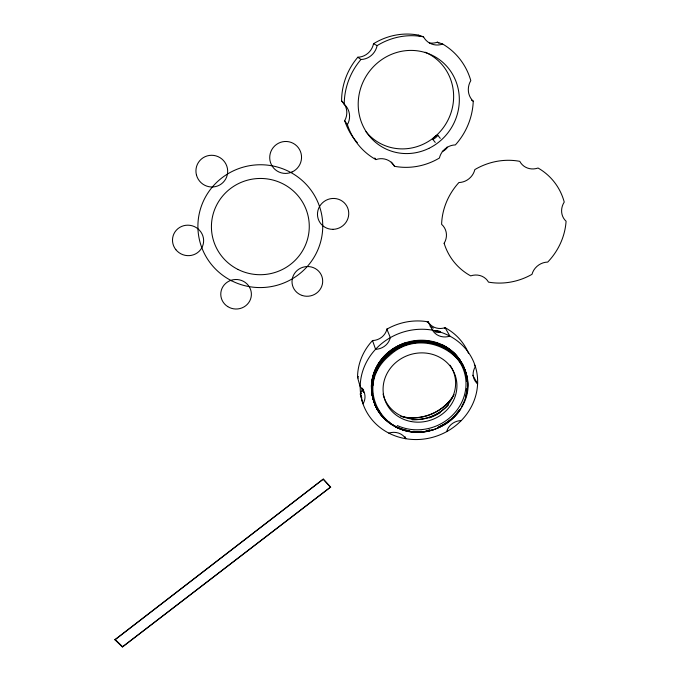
<?xml version="1.0" encoding="UTF-8"?>
<svg xmlns="http://www.w3.org/2000/svg" width="681" height="681" viewBox="0 0 681 681"><rect width="100%" height="100%" fill="white"/><g stroke="black" fill="none" stroke-linecap="round" stroke-linejoin="round"><path stroke-width="1.02" d="M372.132 386.306L372.286 383.607M372.533 381.454L372.703 380.381M122.393 646.95L330.617 487.06L323.313 479.101L114.919 639.765L122.393 646.95L330.617 487.06M372.796 379.845L372.899 379.308M444.684 328.37L444.889 327.723M373.12 378.236L373.503 376.644M374.644 372.967L375.24 371.426M375.444 370.907L375.665 370.396M363.663 392.545L363.509 389.855M376.116 369.383L376.355 368.881M377.359 366.897L377.632 366.404M377.58 365.757L377.674 365.595A48.062 44.418 -19.3 0 0 379.53 412.124M377.597 365.808L377.649 365.731A48.053 44.393 -19.8 0 0 371.903 382.731M378.142 365.663L377.768 366.301L378.117 365.612A48.104 44.367 -20 0 1 443.382 346.084L443.62 346.22M378.151 367.204L378.176 367.068A48.24 44.563 -19.2 0 0 382.424 416.738M377.904 365.918L378.764 364.471M378.023 366.633L378.074 366.548A48.181 44.52 -19.2 0 0 382.254 416.193M377.768 365.433L377.904 365.195A48.053 44.393 -19.7 0 1 405.782 343.215M377.666 364.922L377.785 364.633A47.993 44.342 -19.8 0 1 405.578 342.747L405.595 342.781M460.688 408.992C489.758 363.237 426.221 321.287 389.728 355.354C349.83 387.991 387.183 446.098 433.806 429.575A48.266 44.495 -19.2 0 0 460.688 408.992A48.266 44.495 -18.5 0 1 433.133 429.754M379.368 363.526L379.683 363.058M381.326 360.768L381.675 360.317M390.17 351.89L390.622 351.532M114.919 639.765L323.313 479.101M392.001 350.494L393.422 349.498M394.393 348.859L395.372 348.246M396.368 347.659L396.87 347.37M406.472 344.084L406.174 344.118A48.172 44.486 -19.7 0 0 372.218 383.752M406.182 343.65L405.97 343.65A48.113 44.435 -19.8 0 0 372.064 383.241M406.268 344.092L406.727 343.948M406.251 343.565L406.634 343.505A48.096 44.308 -19.8 0 1 465.259 371.366M433.806 429.575L432.435 430.009A48.266 44.495 -18.5 0 1 396.521 427.396M406.48 343.207L407.596 342.866M432.793 429.898L432.401 429.941A48.257 44.546 -18.7 0 1 374.107 402.182L373.426 399.934M409.86 342.262L410.422 342.134M411.571 341.879L414.44 341.377M417.334 341.045L418.5 340.951M425.455 340.994L432.844 342.143M433.397 342.279L435.602 342.883M387.055 329.068L387.634 329.357M436.146 343.045L437.764 343.59M418.679 35.165L423.514 36.834A17.348 16.25 -64.1 0 0 442.676 44.044A66.738 63.597 -57.2 0 1 470.801 80.605A16.94 15.799 -54.8 0 0 473.252 101.163A66.738 63.597 -57.2 0 1 455.385 144.908A16.335 15.416 -46.6 0 0 439.407 158.035A66.738 63.597 -57.2 0 1 394.537 166.309A16.097 15.51 -44.5 0 0 375.912 159.601A66.738 63.597 -57.2 0 1 347.404 124.632L344.697 120.682A16.003 15.569 -63.7 0 0 341.59 100.873A64.976 61.954 -58 0 1 357.831 57.221A16.65 15.884 -71.1 0 0 373.546 43.72A64.976 61.954 -58 0 1 418.679 35.165A16.872 15.816 -64.6 0 0 419.343 36.272M429.353 42.92A16.872 15.816 -64.6 0 0 437.338 42.179L442.676 44.044M438.3 343.777L442.454 345.548M396.512 427.413L396.001 427.115L396.427 427.37M442.846 345.114L443.527 345.497A47.976 44.171 -19.4 0 1 464.408 369.442M443.595 346.518L444.038 346.774M444.097 347.106L444.531 347.37M442.965 345.803L444.003 346.374A48.096 44.274 -19.3 0 1 465.234 371.298M444.012 346.723L444.284 346.901A48.155 44.316 -19.3 0 1 467.285 381.539M443.586 345.829L443.697 345.922A48.036 44.222 -19.3 0 1 466.332 376.729M373.546 43.72L377.121 45.627A66.738 63.597 -57.2 0 1 423.514 36.834M471.524 100.209L473.252 101.163M444.455 346.586L447.332 348.306M447.8 348.621L450.056 350.238M357.831 57.221L360.956 59.494A66.738 63.597 -57.2 0 0 344.237 104.312A16.429 15.986 -62.4 0 1 347.404 124.632M363.603 392.537L363.169 389.183M450.49 350.579L450.924 350.928M451.35 351.277L454.201 353.873M114.995 639.374L122.461 646.558M454.593 354.265L458.151 358.419M323.364 479.407L330.668 487.375M432.665 139.179L435.244 142.431M437.721 135.127A3.243 0.655 -39.1 0 1 434.223 138.669A3.243 0.655 -39.1 0 1 433.644 137.673A3.243 0.655 -39.1 0 1 437.721 135.127L440.267 138.345M391.277 162.146L394.537 166.309M341.59 100.873L344.237 104.312M374.763 157.992L375.912 159.601M458.79 359.296L459.105 359.747M459.411 360.198L459.709 360.649M459.998 361.109L460.841 362.505M474.325 364.795L475.398 366.608A14.948 13.637 -24.7 0 0 477.611 383.82L472.725 375.248M428.094 321.832A14.803 13.807 -26.6 0 0 445.085 327.68L449.886 336.125A15.161 14.105 -26.2 0 1 432.486 330.157L428.094 321.832A57.842 53.535 -19.6 0 0 386.902 329.153A14.65 13.824 -19.4 0 1 372.524 340.551A57.842 53.535 -19.6 0 0 357.534 377.334L360.189 386.834A14.684 13.646 -12.4 0 1 362.999 403.859L360.283 394.01A14.352 13.373 -12.6 0 0 362.215 388.179M461.369 363.45L461.624 363.926M462.118 364.897L462.348 365.382M462.799 366.369L463.02 366.872M386.902 329.153L390.307 337.64A15.008 14.122 -19 0 1 375.571 349.276L372.524 340.551M405.118 436.793L405.782 438.709A14.488 13.211 -14.1 0 0 388.825 433.125M379.709 412.073A48.01 44.376 -19 0 1 373.529 400.241L373.58 400.437M379.555 412.175A48.07 44.418 -19 0 1 373.69 400.768L373.716 400.888M372.226 383.803A48.189 44.52 -19.2 0 0 373.792 401.169L373.878 401.415M406.378 344.612A48.232 44.537 -19.7 0 0 372.379 384.263A48.24 44.554 -19.5 0 0 373.937 401.637L374.031 401.943M373.503 400.164L373.299 399.526A48.002 44.376 -19.3 0 1 371.749 382.279M386.11 419.658A48.13 44.469 -19 0 1 373.826 401.245L373.724 400.905M395.235 426.272A48.189 44.512 -18.9 0 1 373.988 401.773L373.886 401.441M465.915 372.737L466.119 373.384A48.215 44.367 -19 0 1 461.309 407.042M465.642 372.235L465.864 372.967A48.155 44.325 -19 0 1 467.277 381.513M465.719 372.464L465.668 372.32A48.155 44.35 -19.8 0 0 425.787 341.734A48.155 44.35 -19.8 0 0 378.355 365.952M465.498 372.132L465.591 372.473A48.096 44.274 -19.3 0 1 467.047 381.615A48.087 44.274 -19.1 0 0 465.557 372.413L465.506 372.243M373.392 397.457L373.529 397.976M372.635 393.797L372.294 391.141M372.175 389.532L372.132 388.459M446.693 431.626A14.607 13.211 -19.4 0 1 461.284 420.56M361.875 398.027A57.842 53.535 -19.6 0 1 360.283 394.01M445.085 327.68A57.842 53.535 -19.6 0 1 468.579 353.422M357.534 377.334A14.352 13.373 -12.6 0 1 358.308 378.023M454.116 394.682A45.363 41.975 -19.6 0 1 403.246 416.951M427.217 322.275A1.549 0.494 -56.8 0 1 427.898 321.755M433.346 328.114A16.259 15.169 -26.6 0 1 430.103 326.173M360.385 393.805A1.515 0.485 5.1 0 1 361.441 393.627M357.559 377.172A1.515 0.528 -25.2 0 1 358.444 376.44M363.024 390.392A15.765 14.693 -12.6 0 1 362.658 391.507M371.434 386.68A46.853 43.269 -19.4 0 1 371.375 384.893M440.232 412.609A46.282 42.809 -19.6 0 1 429.251 417.87M448.473 405.025A45.559 42.137 -19.6 0 1 411.988 419.777M453.248 396.001A46.002 42.58 -19.6 0 1 400.717 416.321M446.991 147.113A3.235 0.698 -39 0 1 445.714 149.301A3.235 0.698 -39 0 1 442.292 151.284M377.121 45.627A17.11 16.327 -70.5 0 1 360.956 59.494M357.312 142.644A64.976 61.954 -58 0 1 344.697 120.682M437.338 42.179A64.976 61.954 -58 0 1 438.939 43.158M425.199 52.216A50.913 48.555 -58 0 1 443.11 127.985A50.913 48.555 -58 0 1 365.961 131.671M465.421 373.001A47.968 44.18 -19.1 0 1 465.54 373.529M465.429 373.026A47.976 44.171 -19.4 0 1 465.549 373.554M371.715 382.203A47.976 44.205 -19.9 0 1 414.542 340.687A47.976 44.205 -19.9 0 1 464.425 369.502M379.683 412.022A48.002 44.376 -19.3 0 1 377.512 365.127M465.429 372.439A48.028 44.222 -19.1 0 1 466.315 376.704M378.023 364.973A48.036 44.256 -19.8 0 1 425.327 340.806A48.036 44.256 -19.8 0 1 465.114 371.307M381.019 414.397A48.121 44.469 -19.2 0 1 377.844 366.114M389.413 422.271A48.13 44.469 -19 0 1 388.962 421.948M467.098 388.647A48.155 44.325 -19 0 1 465.378 396.793M467.106 388.672A48.155 44.316 -19.3 0 1 466.885 390.307M429.924 430.026A48.198 44.503 -18.7 0 1 425.931 430.852A48.206 44.444 -18.5 0 0 429.941 430.026M420.73 431.456A48.198 44.503 -18.7 0 1 419.573 431.516M415.521 431.524A48.198 44.503 -18.7 0 1 413.793 431.431M409.8 430.979A48.198 44.503 -18.7 0 1 382.296 416.253M459.598 409.724A48.206 44.444 -18.6 0 1 456.696 413.52M450.115 419.964A48.206 44.444 -18.6 0 1 438.751 426.97M459.666 409.604A48.215 44.367 -19 0 1 437.84 427.37M444.497 347.327A48.215 44.367 -19.3 0 1 467.166 390.826M378.525 366.446A48.215 44.401 -19.8 0 1 426.017 342.194A48.215 44.401 -19.8 0 1 465.94 372.796M421.914 431.371A48.206 44.444 -18.5 0 1 413.256 431.388M409.834 430.988A48.206 44.444 -18.5 0 1 396.333 426.834M390.264 353.354A46.972 43.354 -19.9 0 1 451.563 352.801A46.972 43.354 -19.9 0 1 457.13 409.911A46.972 43.354 -19.9 0 1 397.304 425.557M372.992 385.446A46.972 43.354 -19.9 0 1 373.162 383.531M373.98 378.832A46.972 43.354 -19.9 0 1 374.329 377.419M375.827 372.856A46.972 43.354 -19.9 0 1 377.938 368.234M450.005 365.195A37.004 34.144 -19.3 0 1 432.835 416.159A37.004 34.144 -19.3 0 1 383.08 394.078M405.11 438.59A59.213 54.642 -19.3 0 0 475.261 366.191A59.213 54.642 -19.3 0 0 376.397 348.408A59.213 54.642 -19.3 0 0 405.11 438.59M435.9 331.919A2.962 0.8 10.6 0 0 440.445 332.098A2.962 0.8 10.6 0 0 436.266 330.583A2.962 0.8 10.6 0 0 435.9 331.919M444.131 243.279A15.799 14.956 -35.2 0 0 441.611 224.33A64.108 59.528 -39.2 0 1 458.909 182.534A16.31 15.365 -45.7 0 0 474.844 169.586A64.108 59.528 -39.2 0 1 519.773 161.337A16.557 15.28 -46.7 0 0 538.058 168.028A64.108 59.528 -39.2 0 1 564.234 202.061A16.259 14.795 -41.3 0 0 566.081 221.231A64.108 59.528 -39.2 0 1 547.745 262.066A15.765 14.395 -34.9 0 0 531.989 274.332A64.108 59.528 -39.2 0 1 488.49 282.121A15.561 14.454 -31 0 0 470.699 275.882A64.108 59.528 -39.2 0 1 444.131 243.279M428.868 148.381A52.301 49.841 -57.2 0 0 438.904 59.256A52.301 49.841 -57.2 0 0 358.529 98.336A52.301 49.841 -57.2 0 0 428.868 148.381M332.949 229.335A15.757 15.34 -31.4 0 0 346.74 205.985A15.757 15.34 -31.4 0 0 319.653 206.334A15.757 15.34 -31.4 0 0 332.949 229.335M291.962 172.038A16.021 15.859 -56.1 0 0 295.111 144.525A16.021 15.859 -56.1 0 0 269.821 155.762A16.021 15.859 -56.1 0 0 291.962 172.038M196.477 175.094A15.961 15.774 42.6 0 0 223.045 182.474A15.961 15.774 42.6 0 0 215.894 155.864A15.961 15.774 42.6 0 0 196.477 175.094M175.894 249.714A15.62 15.195 19.7 0 0 202.563 246.224A15.62 15.195 19.7 0 0 185.734 225.309A15.62 15.195 19.7 0 0 175.894 249.714M227.718 306.595A15.305 14.761 2.5 0 0 251.366 295.103A15.305 14.761 2.5 0 0 229.156 281.066A15.305 14.761 2.5 0 0 227.718 306.595M302.287 295.511A15.374 14.829 -14 0 0 322.428 278.393A15.374 14.829 -14 0 0 297.342 270.306A15.374 14.829 -14 0 0 302.287 295.511M237.95 269.438A48.93 48.121 -5 0 0 309.217 224.134A48.93 48.121 -5 0 0 233.881 186.185A48.93 48.121 -5 0 0 237.95 269.438M231.54 280.734A62.431 61.401 -5 0 0 322.692 223.274A62.431 61.401 -5 0 0 226.764 174.481A62.431 61.401 -5 0 0 231.54 280.734M410.805 421.479A37.242 34.331 -19.2 0 0 455.58 376.542A37.242 34.331 -19.2 0 0 393.627 364.548A37.242 34.331 -19.2 0 0 410.805 421.479"/></g></svg>
